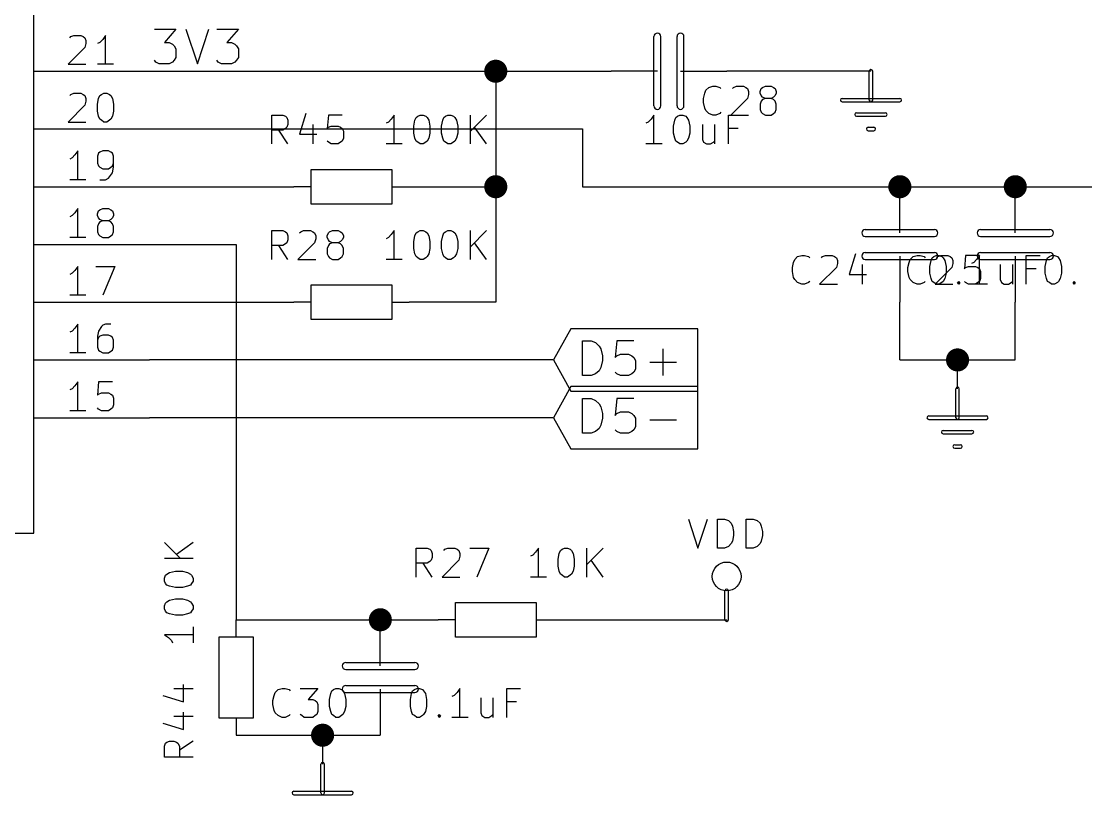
# Model space of a CAD drawing. Extents: x 10 to 287, y -200 to -10.
# Drawn here: x 193.75 to 240.59, y -127.08 to -93.05 of the extents above; entities that cross this region are included whole.
import ezdxf

# ---------------------------------------------------------------- set-up
doc = ezdxf.new("R2010")
doc.units = 0
doc.header["$MEASUREMENT"] = 0
doc.layers.add('BLACK', color=7, linetype='CONTINUOUS')

msp = doc.modelspace()

# ---------------------------------------------------------------- linework, layer by layer
at = {"layer": 'Black'}
for p, q in [((199.619, -93.3958), (200.558, -93.3958)), ((200.558, -93.3958), (200.05, -93.98)), ((200.99, -93.3958), (201.498, -94.9198)), ((201.498, -94.9198), (202.006, -93.3958)), ((202.362, -93.3958), (203.302, -93.3958)), ((203.302, -93.3958), (202.794, -93.98)), ((200.05, -93.98), (200.254, -93.98)), ((200.254, -93.98), (200.406, -94.0562)), ((200.406, -94.0562), (200.482, -94.1324)), ((200.482, -94.1324), (200.558, -94.2594)), ((202.794, -93.98), (202.997, -93.98)), ((202.997, -93.98), (203.149, -94.0562)), ((203.149, -94.0562), (203.225, -94.1324)), ((203.225, -94.1324), (203.302, -94.2594)), ((200.558, -94.2594), (200.558, -94.6404)), ((203.302, -94.2594), (203.302, -94.6404)), ((199.669, -94.8436), (199.619, -94.7674)), ((199.822, -94.9198), (199.669, -94.8436)), ((200.254, -94.9198), (199.822, -94.9198)), ((200.406, -94.8436), (200.254, -94.9198)), ((200.482, -94.7674), (200.406, -94.8436)), ((200.558, -94.6404), (200.482, -94.7674)), ((202.413, -94.8436), (202.362, -94.7674)), ((202.565, -94.9198), (202.413, -94.8436)), ((202.997, -94.9198), (202.565, -94.9198)), ((203.149, -94.8436), (202.997, -94.9198)), ((203.225, -94.7674), (203.149, -94.8436)), ((203.302, -94.6404), (203.225, -94.7674))]:
    msp.add_line(p, q, dxfattribs=at)
at = {"layer": 'Cyan 2'}
for p, q in [((223.876, -96.0882), (224.003, -95.9612)), ((224.003, -95.9612), (224.18, -95.9104)), ((224.18, -95.9104), (224.307, -95.9104)), ((224.307, -95.9104), (224.485, -95.9612)), ((224.485, -95.9612), (224.536, -96.012)), ((225.044, -96.012), (225.095, -95.9612)), ((225.095, -95.9612), (225.222, -95.9104)), ((225.222, -95.9104), (225.527, -95.9104)), ((225.527, -95.9104), (225.628, -95.9612)), ((225.628, -95.9612), (225.704, -96.012)), ((225.704, -96.012), (225.755, -96.139)), ((226.263, -96.139), (226.314, -96.012)), ((226.314, -96.012), (226.365, -95.9612)), ((226.365, -95.9612), (226.492, -95.9104)), ((226.492, -95.9104), (226.746, -95.9104)), ((226.746, -95.9104), (226.847, -95.9612)), ((226.847, -95.9612), (226.924, -96.012)), ((226.924, -96.012), (226.974, -96.139)), ((223.774, -96.4438), (223.825, -96.2152)), ((223.774, -96.6216), (223.774, -96.4438)), ((223.825, -96.2152), (223.876, -96.0882)), ((225.704, -96.4438), (224.968, -97.1804)), ((225.755, -96.266), (225.704, -96.4438)), ((225.755, -96.139), (225.755, -96.266)), ((226.263, -96.2152), (226.263, -96.139)), ((226.314, -96.3168), (226.263, -96.2152)), ((226.365, -96.393), (226.314, -96.3168)), ((226.492, -96.4438), (226.365, -96.393)), ((226.492, -96.4438), (226.365, -96.4946)), ((226.746, -96.4438), (226.492, -96.4438)), ((226.847, -96.393), (226.746, -96.4438)), ((226.847, -96.4946), (226.746, -96.4438)), ((226.924, -96.3168), (226.847, -96.393)), ((226.974, -96.2152), (226.924, -96.3168)), ((226.974, -96.139), (226.974, -96.2152)), ((223.825, -96.8756), (223.774, -96.6216)), ((223.876, -96.9772), (223.825, -96.8756)), ((226.314, -96.5708), (226.263, -96.6978)), ((226.263, -96.6978), (226.263, -96.9264)), ((226.263, -96.9264), (226.314, -97.0534)), ((226.365, -96.4946), (226.314, -96.5708)), ((226.924, -96.5708), (226.847, -96.4946)), ((226.974, -96.6978), (226.924, -96.5708)), ((226.924, -97.0534), (226.974, -96.9264)), ((226.974, -96.9264), (226.974, -96.6978)), ((204.775, -98.4504), (204.775, -97.1804)), ((204.775, -97.1804), (205.257, -97.1804)), ((205.257, -97.1804), (205.384, -97.2312)), ((205.384, -97.2312), (205.435, -97.282)), ((205.435, -97.282), (205.486, -97.409)), ((205.486, -97.409), (205.486, -97.5868)), ((206.273, -97.1042), (205.994, -98.0186)), ((207.264, -97.1804), (207.213, -97.7646)), ((207.874, -97.1804), (207.264, -97.1804)), ((210.033, -97.3582), (209.906, -97.4852)), ((210.16, -97.1804), (210.033, -97.3582)), ((210.16, -98.4504), (210.16, -97.1804)), ((211.023, -97.663), (211.074, -97.409)), ((211.074, -97.409), (211.125, -97.282)), ((211.125, -97.282), (211.201, -97.2312)), ((211.201, -97.2312), (211.303, -97.1804)), ((211.303, -97.1804), (211.43, -97.1804)), ((211.43, -97.1804), (211.557, -97.2312)), ((211.557, -97.2312), (211.607, -97.282)), ((211.607, -97.282), (211.684, -97.409)), ((211.684, -97.409), (211.734, -97.663)), ((212.242, -97.663), (212.293, -97.409)), ((212.293, -97.409), (212.344, -97.282)), ((212.344, -97.282), (212.42, -97.2312)), ((212.42, -97.2312), (212.522, -97.1804)), ((212.522, -97.1804), (212.649, -97.1804)), ((212.649, -97.1804), (212.776, -97.2312)), ((212.776, -97.2312), (212.827, -97.282)), ((212.827, -97.282), (212.903, -97.409)), ((212.903, -97.409), (212.954, -97.663)), ((213.512, -98.4504), (213.512, -97.1804)), ((214.224, -97.1804), (213.512, -97.8916)), ((221.463, -97.3582), (221.336, -97.4852)), ((221.59, -97.1804), (221.463, -97.3582)), ((221.59, -98.4504), (221.59, -97.1804)), ((222.453, -97.663), (222.504, -97.409)), ((222.504, -97.409), (222.555, -97.282)), ((222.555, -97.282), (222.631, -97.2312)), ((222.631, -97.2312), (222.733, -97.1804)), ((222.733, -97.1804), (222.86, -97.1804)), ((222.86, -97.1804), (222.987, -97.2312)), ((222.987, -97.2312), (223.037, -97.282)), ((223.037, -97.282), (223.114, -97.409)), ((223.114, -97.409), (223.164, -97.663)), ((224.003, -97.1042), (223.876, -96.9772)), ((224.18, -97.1804), (224.003, -97.1042)), ((224.307, -97.1804), (224.18, -97.1804)), ((224.485, -97.1042), (224.307, -97.1804)), ((224.536, -97.0534), (224.485, -97.1042)), ((224.866, -98.4504), (224.866, -97.1804)), ((224.866, -97.1804), (225.476, -97.1804)), ((224.968, -97.1804), (225.755, -97.1804)), ((226.314, -97.0534), (226.365, -97.1042)), ((226.365, -97.1042), (226.492, -97.1804)), ((226.492, -97.1804), (226.746, -97.1804)), ((226.746, -97.1804), (226.847, -97.1042)), ((226.847, -97.1042), (226.924, -97.0534)), ((205.257, -97.8408), (204.775, -97.8408)), ((205.486, -98.4504), (205.08, -97.8408)), ((205.384, -97.7646), (205.257, -97.8408)), ((205.435, -97.7138), (205.384, -97.7646)), ((205.486, -97.5868), (205.435, -97.7138)), ((206.578, -97.5868), (206.578, -98.4504)), ((207.213, -97.7646), (207.264, -97.7138)), ((207.264, -97.7138), (207.391, -97.663)), ((207.391, -97.663), (207.696, -97.663)), ((207.696, -97.663), (207.797, -97.7138)), ((207.797, -97.7138), (207.874, -97.7646)), ((207.874, -97.7646), (207.924, -97.8916)), ((209.906, -97.4852), (209.804, -97.536)), ((211.023, -97.9678), (211.023, -97.663)), ((211.734, -97.663), (211.734, -97.9678)), ((212.242, -97.9678), (212.242, -97.663)), ((212.954, -97.663), (212.954, -97.9678)), ((214.224, -98.4504), (213.69, -97.7138)), ((221.336, -97.4852), (221.234, -97.536)), ((222.453, -97.9678), (222.453, -97.663)), ((223.164, -97.663), (223.164, -97.9678)), ((223.723, -97.5868), (223.723, -98.2472)), ((224.257, -97.5868), (224.257, -98.4504)), ((225.298, -97.7646), (224.866, -97.7646)), ((205.994, -98.0186), (206.756, -98.0186)), ((207.264, -98.3742), (207.213, -98.3234)), ((207.874, -98.3234), (207.797, -98.3742)), ((207.924, -98.1964), (207.874, -98.3234)), ((207.924, -97.8916), (207.924, -98.1964)), ((211.074, -98.1964), (211.023, -97.9678)), ((211.125, -98.3234), (211.074, -98.1964)), ((211.201, -98.3742), (211.125, -98.3234)), ((211.607, -98.3234), (211.557, -98.3742)), ((211.684, -98.1964), (211.607, -98.3234)), ((211.734, -97.9678), (211.684, -98.1964)), ((212.293, -98.1964), (212.242, -97.9678)), ((212.344, -98.3234), (212.293, -98.1964)), ((212.42, -98.3742), (212.344, -98.3234)), ((212.827, -98.3234), (212.776, -98.3742)), ((212.903, -98.1964), (212.827, -98.3234)), ((212.954, -97.9678), (212.903, -98.1964)), ((222.504, -98.1964), (222.453, -97.9678)), ((222.555, -98.3234), (222.504, -98.1964)), ((222.631, -98.3742), (222.555, -98.3234)), ((223.037, -98.3234), (222.987, -98.3742)), ((223.114, -98.1964), (223.037, -98.3234)), ((223.164, -97.9678), (223.114, -98.1964)), ((223.723, -98.2472), (223.774, -98.3742)), ((224.206, -98.3742), (224.257, -98.3234)), ((207.391, -98.4504), (207.264, -98.3742)), ((207.696, -98.4504), (207.391, -98.4504)), ((207.797, -98.3742), (207.696, -98.4504)), ((210.515, -98.4504), (209.804, -98.4504)), ((211.303, -98.4504), (211.201, -98.3742)), ((211.43, -98.4504), (211.303, -98.4504)), ((211.557, -98.3742), (211.43, -98.4504)), ((212.522, -98.4504), (212.42, -98.3742)), ((212.649, -98.4504), (212.522, -98.4504)), ((212.776, -98.3742), (212.649, -98.4504)), ((221.945, -98.4504), (221.234, -98.4504)), ((222.733, -98.4504), (222.631, -98.3742)), ((222.86, -98.4504), (222.733, -98.4504)), ((222.987, -98.3742), (222.86, -98.4504)), ((223.774, -98.3742), (223.901, -98.4504)), ((223.901, -98.4504), (224.079, -98.4504)), ((224.079, -98.4504), (224.206, -98.3742)), ((204.775, -103.53), (204.775, -102.26)), ((204.775, -102.26), (205.257, -102.26)), ((205.257, -102.26), (205.384, -102.311)), ((205.384, -102.311), (205.435, -102.362)), ((205.435, -102.362), (205.486, -102.489)), ((205.486, -102.489), (205.486, -102.667)), ((205.994, -102.362), (206.045, -102.311)), ((206.045, -102.311), (206.172, -102.26)), ((206.172, -102.26), (206.477, -102.26)), ((206.477, -102.26), (206.578, -102.311)), ((206.578, -102.311), (206.654, -102.362)), ((206.654, -102.362), (206.705, -102.489)), ((206.705, -102.489), (206.705, -102.616)), ((207.213, -102.489), (207.264, -102.362)), ((207.213, -102.565), (207.213, -102.489)), ((207.264, -102.667), (207.213, -102.565)), ((207.264, -102.362), (207.315, -102.311)), ((207.315, -102.311), (207.442, -102.26)), ((207.442, -102.26), (207.696, -102.26)), ((207.696, -102.26), (207.797, -102.311)), ((207.797, -102.311), (207.874, -102.362)), ((207.874, -102.362), (207.924, -102.489)), ((207.924, -102.565), (207.874, -102.667)), ((207.924, -102.489), (207.924, -102.565)), ((209.906, -102.565), (209.804, -102.616)), ((210.033, -102.438), (209.906, -102.565)), ((210.16, -102.26), (210.033, -102.438)), ((210.16, -103.53), (210.16, -102.26)), ((211.023, -102.743), (211.074, -102.489)), ((211.074, -102.489), (211.125, -102.362)), ((211.125, -102.362), (211.201, -102.311)), ((211.201, -102.311), (211.303, -102.26)), ((211.303, -102.26), (211.43, -102.26)), ((211.43, -102.26), (211.557, -102.311)), ((211.557, -102.311), (211.607, -102.362)), ((211.607, -102.362), (211.684, -102.489)), ((211.684, -102.489), (211.734, -102.743)), ((212.242, -102.743), (212.293, -102.489)), ((212.293, -102.489), (212.344, -102.362)), ((212.344, -102.362), (212.42, -102.311)), ((212.42, -102.311), (212.522, -102.26)), ((212.522, -102.26), (212.649, -102.26)), ((212.649, -102.26), (212.776, -102.311)), ((212.776, -102.311), (212.827, -102.362)), ((212.827, -102.362), (212.903, -102.489)), ((212.903, -102.489), (212.954, -102.743)), ((213.512, -103.53), (213.512, -102.26)), ((214.224, -102.26), (213.512, -102.972)), ((205.257, -102.921), (204.775, -102.921)), ((205.486, -103.53), (205.08, -102.921)), ((205.384, -102.845), (205.257, -102.921)), ((205.435, -102.794), (205.384, -102.845)), ((205.486, -102.667), (205.435, -102.794)), ((206.654, -102.794), (205.918, -103.53)), ((206.705, -102.616), (206.654, -102.794)), ((207.264, -102.921), (207.213, -103.048)), ((207.315, -102.743), (207.264, -102.667)), ((207.315, -102.845), (207.264, -102.921)), ((207.442, -102.794), (207.315, -102.743)), ((207.442, -102.794), (207.315, -102.845)), ((207.696, -102.794), (207.442, -102.794)), ((207.797, -102.743), (207.696, -102.794)), ((207.797, -102.845), (207.696, -102.794)), ((207.874, -102.667), (207.797, -102.743)), ((207.874, -102.921), (207.797, -102.845)), ((207.924, -103.048), (207.874, -102.921)), ((211.023, -103.048), (211.023, -102.743)), ((211.734, -102.743), (211.734, -103.048)), ((212.242, -103.048), (212.242, -102.743)), ((212.954, -102.743), (212.954, -103.048)), ((214.224, -103.53), (213.69, -102.794)), ((207.213, -103.048), (207.213, -103.276)), ((207.213, -103.276), (207.264, -103.403)), ((207.264, -103.403), (207.315, -103.454)), ((207.315, -103.454), (207.442, -103.53)), ((207.696, -103.53), (207.797, -103.454)), ((207.797, -103.454), (207.874, -103.403)), ((207.874, -103.403), (207.924, -103.276)), ((207.924, -103.276), (207.924, -103.048)), ((211.074, -103.276), (211.023, -103.048)), ((211.125, -103.403), (211.074, -103.276)), ((211.201, -103.454), (211.125, -103.403)), ((211.303, -103.53), (211.201, -103.454)), ((211.557, -103.454), (211.43, -103.53)), ((211.607, -103.403), (211.557, -103.454)), ((211.684, -103.276), (211.607, -103.403)), ((211.734, -103.048), (211.684, -103.276)), ((212.293, -103.276), (212.242, -103.048)), ((212.344, -103.403), (212.293, -103.276)), ((212.42, -103.454), (212.344, -103.403)), ((212.522, -103.53), (212.42, -103.454)), ((212.776, -103.454), (212.649, -103.53)), ((212.827, -103.403), (212.776, -103.454)), ((212.903, -103.276), (212.827, -103.403)), ((212.954, -103.048), (212.903, -103.276)), ((227.787, -103.53), (227.914, -103.403)), ((227.914, -103.403), (228.092, -103.353)), ((228.092, -103.353), (228.219, -103.353)), ((228.219, -103.353), (228.397, -103.403)), ((228.397, -103.403), (228.448, -103.454)), ((228.956, -103.454), (229.006, -103.403)), ((229.006, -103.403), (229.133, -103.353)), ((229.133, -103.353), (229.438, -103.353)), ((229.438, -103.353), (229.54, -103.403)), ((229.54, -103.403), (229.616, -103.454)), ((229.616, -103.454), (229.667, -103.581)), ((230.454, -103.276), (230.175, -104.191)), ((232.867, -103.53), (232.994, -103.403)), ((232.994, -103.403), (233.172, -103.353)), ((233.172, -103.353), (233.299, -103.353)), ((233.299, -103.353), (233.477, -103.403)), ((233.477, -103.403), (233.528, -103.454)), ((233.782, -103.581), (233.832, -103.454)), ((233.832, -103.454), (233.909, -103.403)), ((233.909, -103.403), (234.01, -103.353)), ((234.01, -103.353), (234.137, -103.353)), ((234.036, -103.454), (234.086, -103.403)), ((234.086, -103.403), (234.213, -103.353)), ((234.137, -103.353), (234.264, -103.403)), ((234.213, -103.353), (234.518, -103.353)), ((234.264, -103.403), (234.315, -103.454)), ((234.315, -103.454), (234.391, -103.581)), ((234.518, -103.353), (234.62, -103.403)), ((234.62, -103.403), (234.696, -103.454)), ((234.696, -103.454), (234.747, -103.581)), ((235.306, -103.353), (235.255, -103.937)), ((235.915, -103.353), (235.306, -103.353)), ((235.915, -103.353), (235.788, -103.53)), ((235.915, -104.623), (235.915, -103.353)), ((237.973, -104.623), (237.973, -103.353)), ((237.973, -103.353), (238.582, -103.353)), ((238.862, -103.581), (238.912, -103.454)), ((238.912, -103.454), (238.989, -103.403)), ((238.989, -103.403), (239.09, -103.353)), ((239.09, -103.353), (239.217, -103.353)), ((239.217, -103.353), (239.344, -103.403)), ((239.344, -103.403), (239.395, -103.454)), ((239.395, -103.454), (239.471, -103.581)), ((205.918, -103.53), (206.705, -103.53)), ((207.442, -103.53), (207.696, -103.53)), ((210.515, -103.53), (209.804, -103.53)), ((211.43, -103.53), (211.303, -103.53)), ((212.649, -103.53), (212.522, -103.53)), ((227.686, -103.886), (227.736, -103.657)), ((227.686, -104.064), (227.686, -103.886)), ((227.736, -103.657), (227.787, -103.53)), ((229.616, -103.886), (228.879, -104.623)), ((229.667, -103.708), (229.616, -103.886)), ((229.667, -103.581), (229.667, -103.708)), ((230.759, -103.759), (230.759, -104.623)), ((232.766, -103.886), (232.816, -103.657)), ((232.766, -104.064), (232.766, -103.886)), ((232.816, -103.657), (232.867, -103.53)), ((233.731, -103.835), (233.782, -103.581)), ((233.731, -104.14), (233.731, -103.835)), ((234.696, -103.886), (233.959, -104.623)), ((234.391, -103.581), (234.442, -103.835)), ((234.442, -103.835), (234.442, -104.14)), ((234.747, -103.708), (234.696, -103.886)), ((234.747, -103.581), (234.747, -103.708)), ((235.255, -103.937), (235.306, -103.886)), ((235.306, -103.886), (235.433, -103.835)), ((235.433, -103.835), (235.737, -103.835)), ((235.661, -103.657), (235.56, -103.708)), ((235.788, -103.53), (235.661, -103.657)), ((235.737, -103.835), (235.839, -103.886)), ((235.839, -103.886), (235.915, -103.937)), ((235.915, -103.937), (235.966, -104.064)), ((236.83, -103.759), (236.83, -104.419)), ((237.363, -103.759), (237.363, -104.623)), ((238.404, -103.937), (237.973, -103.937)), ((238.811, -103.835), (238.862, -103.581)), ((238.811, -104.14), (238.811, -103.835)), ((239.471, -103.581), (239.522, -103.835)), ((239.522, -103.835), (239.522, -104.14)), ((227.736, -104.318), (227.686, -104.064)), ((227.787, -104.419), (227.736, -104.318)), ((227.914, -104.546), (227.787, -104.419)), ((230.175, -104.191), (230.937, -104.191)), ((232.816, -104.318), (232.766, -104.064)), ((232.867, -104.419), (232.816, -104.318)), ((232.994, -104.546), (232.867, -104.419)), ((233.782, -104.369), (233.731, -104.14)), ((233.832, -104.496), (233.782, -104.369)), ((234.391, -104.369), (234.315, -104.496)), ((234.442, -104.14), (234.391, -104.369)), ((235.966, -104.369), (235.915, -104.496)), ((235.966, -104.064), (235.966, -104.369)), ((236.83, -104.419), (236.88, -104.546)), ((238.862, -104.369), (238.811, -104.14)), ((238.912, -104.496), (238.862, -104.369)), ((239.471, -104.369), (239.395, -104.496)), ((239.522, -104.14), (239.471, -104.369)), ((228.092, -104.623), (227.914, -104.546)), ((228.219, -104.623), (228.092, -104.623)), ((228.397, -104.546), (228.219, -104.623)), ((228.448, -104.496), (228.397, -104.546)), ((228.879, -104.623), (229.667, -104.623)), ((233.172, -104.623), (232.994, -104.546)), ((233.299, -104.623), (233.172, -104.623)), ((233.477, -104.546), (233.299, -104.623)), ((233.528, -104.496), (233.477, -104.546)), ((233.909, -104.546), (233.832, -104.496)), ((234.01, -104.623), (233.909, -104.546)), ((233.959, -104.623), (234.747, -104.623)), ((234.137, -104.623), (234.01, -104.623)), ((234.264, -104.546), (234.137, -104.623)), ((234.315, -104.496), (234.264, -104.546)), ((234.95, -104.546), (235.001, -104.496)), ((235.001, -104.623), (234.95, -104.546)), ((235.001, -104.496), (235.052, -104.546)), ((235.001, -104.496), (235.001, -104.623)), ((235.052, -104.546), (235.001, -104.623)), ((235.306, -104.546), (235.255, -104.496)), ((235.433, -104.623), (235.306, -104.546)), ((235.737, -104.623), (235.433, -104.623)), ((236.271, -104.623), (235.56, -104.623)), ((235.839, -104.546), (235.737, -104.623)), ((235.915, -104.496), (235.839, -104.546)), ((236.88, -104.546), (237.007, -104.623)), ((237.007, -104.623), (237.185, -104.623)), ((237.185, -104.623), (237.312, -104.546)), ((237.312, -104.546), (237.363, -104.496)), ((238.989, -104.546), (238.912, -104.496)), ((239.09, -104.623), (238.989, -104.546)), ((239.217, -104.623), (239.09, -104.623)), ((239.344, -104.546), (239.217, -104.623)), ((239.395, -104.496), (239.344, -104.546)), ((240.03, -104.546), (240.081, -104.496)), ((240.081, -104.623), (240.03, -104.546)), ((240.081, -104.496), (240.132, -104.546)), ((240.081, -104.496), (240.081, -104.623)), ((240.132, -104.546), (240.081, -104.623)), ((223.114, -114.96), (223.52, -116.23)), ((223.52, -116.23), (223.952, -114.96)), ((224.384, -116.23), (224.384, -114.96)), ((224.384, -114.96), (224.688, -114.96)), ((224.688, -114.96), (224.866, -115.011)), ((224.866, -115.011), (224.993, -115.138)), ((224.993, -115.138), (225.044, -115.265)), ((225.654, -116.23), (225.654, -114.96)), ((225.654, -114.96), (225.958, -114.96)), ((225.958, -114.96), (226.136, -115.011)), ((226.136, -115.011), (226.263, -115.138)), ((226.263, -115.138), (226.314, -115.265)), ((225.044, -115.265), (225.095, -115.494)), ((225.095, -115.672), (225.044, -115.926)), ((225.095, -115.494), (225.095, -115.672)), ((226.314, -115.265), (226.365, -115.494)), ((226.365, -115.672), (226.314, -115.926)), ((226.365, -115.494), (226.365, -115.672)), ((200.05, -115.976), (200.762, -116.688)), ((201.32, -115.976), (200.584, -116.51)), ((224.866, -116.154), (224.688, -116.23)), ((224.993, -116.027), (224.866, -116.154)), ((225.044, -115.926), (224.993, -116.027)), ((226.136, -116.154), (225.958, -116.23)), ((226.263, -116.027), (226.136, -116.154)), ((226.314, -115.926), (226.263, -116.027)), ((211.125, -117.5), (211.125, -116.23)), ((211.125, -116.23), (211.607, -116.23)), ((211.607, -116.23), (211.734, -116.281)), ((211.734, -116.281), (211.785, -116.332)), ((211.785, -116.332), (211.836, -116.459)), ((211.836, -116.459), (211.836, -116.637)), ((212.344, -116.332), (212.395, -116.281)), ((212.395, -116.281), (212.522, -116.23)), ((212.522, -116.23), (212.827, -116.23)), ((212.827, -116.23), (212.928, -116.281)), ((212.928, -116.281), (213.004, -116.332)), ((213.004, -116.332), (213.055, -116.459)), ((213.055, -116.586), (213.004, -116.764)), ((213.055, -116.459), (213.055, -116.586)), ((213.487, -116.23), (214.325, -116.23)), ((214.325, -116.23), (213.792, -117.5)), ((216.256, -116.535), (216.154, -116.586)), ((216.383, -116.408), (216.256, -116.535)), ((216.51, -116.23), (216.383, -116.408)), ((216.51, -117.5), (216.51, -116.23)), ((217.373, -116.713), (217.424, -116.459)), ((217.424, -116.459), (217.475, -116.332)), ((217.475, -116.332), (217.551, -116.281)), ((217.551, -116.281), (217.653, -116.23)), ((217.653, -116.23), (217.78, -116.23)), ((217.78, -116.23), (217.907, -116.281)), ((217.907, -116.281), (217.957, -116.332)), ((217.957, -116.332), (218.034, -116.459)), ((218.034, -116.459), (218.084, -116.713)), ((218.643, -117.5), (218.643, -116.23)), ((219.354, -116.23), (218.643, -116.942)), ((224.688, -116.23), (224.384, -116.23)), ((225.958, -116.23), (225.654, -116.23)), ((201.32, -116.688), (200.05, -116.688)), ((211.607, -116.891), (211.125, -116.891)), ((211.836, -117.5), (211.43, -116.891)), ((211.734, -116.815), (211.607, -116.891)), ((211.785, -116.764), (211.734, -116.815)), ((211.836, -116.637), (211.785, -116.764)), ((213.004, -116.764), (212.268, -117.5)), ((217.373, -117.018), (217.373, -116.713)), ((217.424, -117.246), (217.373, -117.018)), ((218.084, -117.018), (218.034, -117.246)), ((218.084, -116.713), (218.084, -117.018)), ((219.354, -117.5), (218.821, -116.764)), ((200.05, -117.551), (200.101, -117.424)), ((200.05, -117.678), (200.05, -117.551)), ((200.101, -117.424), (200.152, -117.373)), ((200.152, -117.373), (200.279, -117.297)), ((200.279, -117.297), (200.533, -117.246)), ((200.533, -117.246), (200.838, -117.246)), ((200.838, -117.246), (201.066, -117.297)), ((201.066, -117.297), (201.193, -117.373)), ((201.193, -117.373), (201.244, -117.424)), ((201.244, -117.424), (201.32, -117.551)), ((201.32, -117.551), (201.32, -117.678)), ((212.268, -117.5), (213.055, -117.5)), ((216.865, -117.5), (216.154, -117.5)), ((217.475, -117.373), (217.424, -117.246)), ((217.551, -117.424), (217.475, -117.373)), ((217.653, -117.5), (217.551, -117.424)), ((217.78, -117.5), (217.653, -117.5)), ((217.907, -117.424), (217.78, -117.5)), ((217.957, -117.373), (217.907, -117.424)), ((218.034, -117.246), (217.957, -117.373)), ((200.101, -117.78), (200.05, -117.678)), ((200.152, -117.856), (200.101, -117.78)), ((200.279, -117.907), (200.152, -117.856)), ((200.533, -117.958), (200.279, -117.907)), ((200.838, -117.958), (200.533, -117.958)), ((201.066, -117.907), (200.838, -117.958)), ((201.193, -117.856), (201.066, -117.907)), ((201.244, -117.78), (201.193, -117.856)), ((201.32, -117.678), (201.244, -117.78)), ((200.279, -118.516), (200.533, -118.466)), ((200.533, -118.466), (200.838, -118.466)), ((200.838, -118.466), (201.066, -118.516)), ((200.05, -118.77), (200.101, -118.643)), ((200.05, -118.897), (200.05, -118.77)), ((200.101, -118.999), (200.05, -118.897)), ((200.101, -118.643), (200.152, -118.593)), ((200.152, -118.593), (200.279, -118.516)), ((201.066, -118.516), (201.193, -118.593)), ((201.193, -118.593), (201.244, -118.643)), ((201.244, -118.643), (201.32, -118.77)), ((201.32, -118.897), (201.244, -118.999)), ((201.32, -118.77), (201.32, -118.897)), ((200.152, -119.075), (200.101, -118.999)), ((200.279, -119.126), (200.152, -119.075)), ((200.533, -119.177), (200.279, -119.126)), ((200.838, -119.177), (200.533, -119.177)), ((201.066, -119.126), (200.838, -119.177)), ((201.193, -119.075), (201.066, -119.126)), ((201.244, -118.999), (201.193, -119.075)), ((201.32, -119.685), (201.32, -120.396)), ((201.32, -120.04), (200.05, -120.04)), ((200.05, -120.04), (200.228, -120.167)), ((200.228, -120.167), (200.355, -120.294)), ((200.355, -120.294), (200.406, -120.396)), ((200.889, -122.987), (200.889, -122.225)), ((199.974, -122.707), (200.889, -122.987)), ((200.457, -122.403), (201.32, -122.403)), ((204.826, -122.936), (204.876, -122.707)), ((204.876, -122.707), (204.927, -122.58)), ((204.927, -122.58), (205.054, -122.453)), ((205.054, -122.453), (205.232, -122.403)), ((205.232, -122.403), (205.359, -122.403)), ((205.359, -122.403), (205.537, -122.453)), ((205.537, -122.453), (205.588, -122.504)), ((206.019, -122.403), (206.807, -122.403)), ((206.807, -122.403), (206.375, -122.885)), ((207.315, -122.885), (207.366, -122.631)), ((207.366, -122.631), (207.416, -122.504)), ((207.416, -122.504), (207.493, -122.453)), ((207.493, -122.453), (207.594, -122.403)), ((207.594, -122.403), (207.721, -122.403)), ((207.721, -122.403), (207.848, -122.453)), ((207.848, -122.453), (207.899, -122.504)), ((207.899, -122.504), (207.975, -122.631)), ((207.975, -122.631), (208.026, -122.885)), ((210.871, -122.885), (210.922, -122.631)), ((210.922, -122.631), (210.972, -122.504)), ((210.972, -122.504), (211.049, -122.453)), ((211.049, -122.453), (211.15, -122.403)), ((211.15, -122.403), (211.277, -122.403)), ((211.277, -122.403), (211.404, -122.453)), ((211.404, -122.453), (211.455, -122.504)), ((211.455, -122.504), (211.531, -122.631)), ((211.531, -122.631), (211.582, -122.885)), ((212.801, -122.707), (212.7, -122.758)), ((212.928, -122.58), (212.801, -122.707)), ((213.055, -122.403), (212.928, -122.58)), ((213.055, -123.673), (213.055, -122.403)), ((215.113, -123.673), (215.113, -122.403)), ((215.113, -122.403), (215.722, -122.403)), ((204.826, -123.114), (204.826, -122.936)), ((204.876, -123.368), (204.826, -123.114)), ((206.375, -122.885), (206.578, -122.885)), ((206.578, -122.885), (206.68, -122.936)), ((206.68, -122.936), (206.756, -122.987)), ((206.756, -122.987), (206.807, -123.114)), ((206.807, -123.114), (206.807, -123.419)), ((207.315, -123.19), (207.315, -122.885)), ((208.026, -122.885), (208.026, -123.19)), ((210.871, -123.19), (210.871, -122.885)), ((211.582, -122.885), (211.582, -123.19)), ((213.97, -122.809), (213.97, -123.469)), ((214.503, -122.809), (214.503, -123.673)), ((215.544, -122.987), (215.113, -122.987)), ((200.457, -123.622), (201.32, -123.622)), ((200.889, -124.206), (200.889, -123.444)), ((204.927, -123.469), (204.876, -123.368)), ((205.054, -123.596), (204.927, -123.469)), ((205.232, -123.673), (205.054, -123.596)), ((205.537, -123.596), (205.359, -123.673)), ((205.588, -123.546), (205.537, -123.596)), ((206.096, -123.596), (206.019, -123.546)), ((206.197, -123.673), (206.096, -123.596)), ((206.68, -123.596), (206.578, -123.673)), ((206.756, -123.546), (206.68, -123.596)), ((206.807, -123.419), (206.756, -123.546)), ((207.366, -123.419), (207.315, -123.19)), ((207.416, -123.546), (207.366, -123.419)), ((207.493, -123.596), (207.416, -123.546)), ((207.594, -123.673), (207.493, -123.596)), ((207.848, -123.596), (207.721, -123.673)), ((207.899, -123.546), (207.848, -123.596)), ((207.975, -123.419), (207.899, -123.546)), ((208.026, -123.19), (207.975, -123.419)), ((210.922, -123.419), (210.871, -123.19)), ((210.972, -123.546), (210.922, -123.419)), ((211.049, -123.596), (210.972, -123.546)), ((211.15, -123.673), (211.049, -123.596)), ((211.404, -123.596), (211.277, -123.673)), ((211.455, -123.546), (211.404, -123.596)), ((211.531, -123.419), (211.455, -123.546)), ((211.582, -123.19), (211.531, -123.419)), ((212.09, -123.596), (212.141, -123.546)), ((212.141, -123.673), (212.09, -123.596)), ((212.141, -123.546), (212.192, -123.596)), ((212.141, -123.546), (212.141, -123.673)), ((212.192, -123.596), (212.141, -123.673)), ((213.97, -123.469), (214.02, -123.596)), ((214.02, -123.596), (214.147, -123.673)), ((214.325, -123.673), (214.452, -123.596)), ((214.452, -123.596), (214.503, -123.546)), ((199.974, -123.927), (200.889, -124.206)), ((205.359, -123.673), (205.232, -123.673)), ((206.578, -123.673), (206.197, -123.673)), ((207.721, -123.673), (207.594, -123.673)), ((211.277, -123.673), (211.15, -123.673)), ((213.411, -123.673), (212.7, -123.673)), ((214.147, -123.673), (214.325, -123.673)), ((200.05, -124.943), (200.101, -124.816)), ((200.05, -125.425), (200.05, -124.943)), ((200.101, -124.816), (200.152, -124.765)), ((200.152, -124.765), (200.279, -124.714)), ((200.279, -124.714), (200.457, -124.714)), ((200.457, -124.714), (200.584, -124.765)), ((200.584, -124.765), (200.635, -124.816)), ((200.635, -124.816), (200.711, -124.943)), ((201.32, -124.714), (200.711, -125.12)), ((200.711, -124.943), (200.711, -125.425)), ((201.32, -125.425), (200.05, -125.425))]:
    msp.add_line(p, q, dxfattribs=at)
at = {"layer": 'Green 2'}
for p, q in [((199.39, -95.25), (219.71, -95.25)), ((214.63, -95.25), (214.63, -105.41)), ((231.14, -95.25), (224.79, -95.25)), ((199.39, -97.79), (218.44, -97.79)), ((218.44, -97.79), (218.44, -100.33)), ((199.39, -100.33), (205.74, -100.33)), ((210.82, -100.33), (214.63, -100.33)), ((218.44, -100.33), (243.84, -100.33)), ((199.39, -102.87), (203.2, -102.87)), ((203.2, -102.87), (203.2, -119.38)), ((199.39, -105.41), (205.74, -105.41)), ((214.63, -105.41), (210.82, -105.41)), ((232.41, -107.95), (232.41, -105.41)), ((237.49, -107.95), (237.49, -105.41)), ((217.17, -107.95), (199.39, -107.95)), ((232.41, -107.95), (237.49, -107.95)), ((234.95, -109.22), (234.95, -107.95)), ((217.17, -110.49), (199.39, -110.49)), ((203.2, -119.38), (212.09, -119.38)), ((217.17, -119.38), (224.79, -119.38)), ((203.2, -124.46), (209.55, -124.46)), ((207.01, -124.46), (207.01, -125.73))]:
    msp.add_line(p, q, dxfattribs=at)
at = {"layer": 'Green 2', "const_width": 0.508}
for points in [[(214.376, -95.25, 1), (214.884, -95.25, 1)], [(214.376, -100.33, 1), (214.884, -100.33, 1)], [(232.156, -100.33, 1), (232.664, -100.33, 1)], [(237.236, -100.33, 1), (237.744, -100.33, 1)], [(234.696, -107.95, 1), (235.204, -107.95, 1)], [(209.296, -119.38, 1), (209.804, -119.38, 1)], [(206.756, -124.46, 1), (207.264, -124.46, 1)]]:
    msp.add_lwpolyline(points, format="xyb", close=True, dxfattribs=at)
at = {"layer": 'Red 2'}
for p, q in [((194.31, -115.57), (194.31, -72.39)), ((195.936, -93.726), (196.063, -93.6752)), ((196.063, -93.6752), (196.367, -93.6752)), ((196.367, -93.6752), (196.469, -93.726)), ((197.46, -93.6752), (197.333, -93.853)), ((197.46, -94.9452), (197.46, -93.6752)), ((195.885, -93.7768), (195.936, -93.726)), ((196.469, -93.726), (196.545, -93.7768)), ((196.545, -93.7768), (196.596, -93.9038)), ((196.596, -94.0308), (196.545, -94.2086)), ((196.596, -93.9038), (196.596, -94.0308)), ((197.206, -93.98), (197.104, -94.0308)), ((197.333, -93.853), (197.206, -93.98)), ((221.59, -96.774), (221.59, -93.726)), ((221.894, -96.774), (221.894, -93.726)), ((222.606, -96.774), (222.606, -93.726)), ((222.91, -96.774), (222.91, -93.726)), ((196.545, -94.2086), (195.809, -94.9452)), ((195.809, -94.9452), (196.596, -94.9452)), ((197.815, -94.9452), (197.104, -94.9452)), ((194.31, -95.25), (199.39, -95.25)), ((221.742, -95.25), (219.71, -95.25)), ((222.758, -95.25), (224.79, -95.25)), ((231.064, -96.52), (231.064, -95.25)), ((231.216, -96.52), (231.216, -95.25)), ((195.885, -96.3168), (195.936, -96.266)), ((195.936, -96.266), (196.063, -96.2152)), ((196.063, -96.2152), (196.367, -96.2152)), ((196.367, -96.2152), (196.469, -96.266)), ((196.469, -96.266), (196.545, -96.3168)), ((196.545, -96.3168), (196.596, -96.4438)), ((196.596, -96.4438), (196.596, -96.5708)), ((197.104, -96.6978), (197.155, -96.4438)), ((197.155, -96.4438), (197.206, -96.3168)), ((197.206, -96.3168), (197.282, -96.266)), ((197.282, -96.266), (197.383, -96.2152)), ((197.383, -96.2152), (197.51, -96.2152)), ((197.51, -96.2152), (197.637, -96.266)), ((197.637, -96.266), (197.688, -96.3168)), ((197.688, -96.3168), (197.764, -96.4438)), ((197.764, -96.4438), (197.815, -96.6978)), ((229.87, -96.4438), (232.41, -96.4438)), ((196.545, -96.7486), (195.809, -97.4852)), ((196.596, -96.5708), (196.545, -96.7486)), ((197.104, -97.0026), (197.104, -96.6978)), ((197.815, -96.6978), (197.815, -97.0026)), ((229.87, -96.5962), (232.41, -96.5962)), ((197.155, -97.2312), (197.104, -97.0026)), ((197.206, -97.3582), (197.155, -97.2312)), ((197.282, -97.409), (197.206, -97.3582)), ((197.383, -97.4852), (197.282, -97.409)), ((197.637, -97.409), (197.51, -97.4852)), ((197.688, -97.3582), (197.637, -97.409)), ((197.764, -97.2312), (197.688, -97.3582)), ((197.815, -97.0026), (197.764, -97.2312)), ((230.505, -97.0788), (231.775, -97.0788)), ((230.505, -97.2312), (231.775, -97.2312)), ((194.31, -97.79), (199.39, -97.79)), ((195.809, -97.4852), (196.596, -97.4852)), ((197.51, -97.4852), (197.383, -97.4852)), ((231.013, -97.7138), (231.267, -97.7138)), ((231.013, -97.8662), (231.267, -97.8662)), ((196.24, -98.7552), (196.113, -98.933)), ((196.24, -100.025), (196.24, -98.7552)), ((197.206, -98.806), (197.155, -98.8568)), ((197.333, -98.7552), (197.206, -98.806)), ((197.587, -98.7552), (197.333, -98.7552)), ((197.688, -98.806), (197.587, -98.7552)), ((197.764, -98.8568), (197.688, -98.806)), ((195.986, -99.06), (195.885, -99.1108)), ((196.113, -98.933), (195.986, -99.06)), ((197.155, -98.8568), (197.104, -98.9838)), ((197.104, -98.9838), (197.104, -99.2886)), ((197.104, -99.2886), (197.155, -99.4156)), ((197.815, -98.9838), (197.764, -98.8568)), ((197.764, -99.4156), (197.815, -99.2886)), ((197.815, -99.4664), (197.815, -98.9838)), ((197.155, -99.4156), (197.206, -99.4664)), ((197.206, -99.4664), (197.333, -99.5426)), ((197.333, -99.5426), (197.587, -99.5426)), ((197.587, -99.5426), (197.688, -99.4664)), ((197.637, -99.8982), (197.764, -99.7204)), ((197.688, -99.4664), (197.764, -99.4156)), ((197.764, -99.7204), (197.815, -99.4664)), ((206.502, -101.092), (206.502, -99.568)), ((206.502, -99.568), (210.058, -99.568)), ((210.058, -99.568), (210.058, -101.092)), ((196.596, -100.025), (195.885, -100.025)), ((197.206, -100.025), (197.46, -100.025)), ((197.46, -100.025), (197.587, -99.949)), ((197.587, -99.949), (197.637, -99.8982)), ((194.31, -100.33), (199.39, -100.33)), ((206.502, -100.33), (205.74, -100.33)), ((210.058, -100.33), (210.82, -100.33)), ((232.41, -102.362), (232.41, -100.33)), ((237.49, -102.362), (237.49, -100.33)), ((210.058, -101.092), (206.502, -101.092)), ((195.986, -101.6), (195.885, -101.651)), ((196.113, -101.473), (195.986, -101.6)), ((196.24, -101.295), (196.113, -101.473)), ((196.24, -102.565), (196.24, -101.295)), ((197.104, -101.524), (197.155, -101.397)), ((197.104, -101.6), (197.104, -101.524)), ((197.155, -101.702), (197.104, -101.6)), ((197.155, -101.397), (197.206, -101.346)), ((197.206, -101.346), (197.333, -101.295)), ((197.333, -101.295), (197.587, -101.295)), ((197.587, -101.295), (197.688, -101.346)), ((197.688, -101.346), (197.764, -101.397)), ((197.764, -101.397), (197.815, -101.524)), ((197.815, -101.6), (197.764, -101.702)), ((197.815, -101.524), (197.815, -101.6)), ((197.155, -101.956), (197.104, -102.083)), ((197.104, -102.083), (197.104, -102.311)), ((197.206, -101.778), (197.155, -101.702)), ((197.206, -101.879), (197.155, -101.956)), ((197.333, -101.829), (197.206, -101.778)), ((197.333, -101.829), (197.206, -101.879)), ((197.587, -101.829), (197.333, -101.829)), ((197.688, -101.778), (197.587, -101.829)), ((197.688, -101.879), (197.587, -101.829)), ((197.764, -101.702), (197.688, -101.778)), ((197.764, -101.956), (197.688, -101.879)), ((197.815, -102.083), (197.764, -101.956)), ((197.815, -102.311), (197.815, -102.083)), ((196.596, -102.565), (195.885, -102.565)), ((197.104, -102.311), (197.155, -102.438)), ((197.155, -102.438), (197.206, -102.489)), ((197.206, -102.489), (197.333, -102.565)), ((197.333, -102.565), (197.587, -102.565)), ((197.587, -102.565), (197.688, -102.489)), ((197.688, -102.489), (197.764, -102.438)), ((197.764, -102.438), (197.815, -102.311)), ((230.886, -102.21), (233.934, -102.21)), ((230.886, -102.514), (233.934, -102.514)), ((235.966, -102.21), (239.014, -102.21)), ((235.966, -102.514), (239.014, -102.514)), ((194.31, -102.87), (199.39, -102.87)), ((230.886, -103.226), (233.934, -103.226)), ((232.41, -103.378), (232.41, -105.41)), ((235.966, -103.226), (239.014, -103.226)), ((237.49, -103.378), (237.49, -105.41)), ((196.24, -103.835), (196.113, -104.013)), ((196.24, -105.105), (196.24, -103.835)), ((197.028, -103.835), (197.866, -103.835)), ((197.866, -103.835), (197.333, -105.105)), ((230.886, -103.53), (233.934, -103.53)), ((235.966, -103.53), (239.014, -103.53)), ((195.986, -104.14), (195.885, -104.191)), ((196.113, -104.013), (195.986, -104.14)), ((206.502, -106.172), (206.502, -104.648)), ((206.502, -104.648), (210.058, -104.648)), ((210.058, -104.648), (210.058, -106.172)), ((196.596, -105.105), (195.885, -105.105)), ((194.31, -105.41), (199.39, -105.41)), ((206.502, -105.41), (205.74, -105.41)), ((210.058, -105.41), (210.82, -105.41)), ((210.058, -106.172), (206.502, -106.172)), ((195.986, -106.68), (195.885, -106.731)), ((196.113, -106.553), (195.986, -106.68)), ((196.24, -106.375), (196.113, -106.553)), ((196.24, -107.645), (196.24, -106.375)), ((197.155, -106.68), (197.104, -106.909)), ((197.282, -106.477), (197.155, -106.68)), ((197.333, -106.426), (197.282, -106.477)), ((197.46, -106.375), (197.333, -106.426)), ((197.688, -106.375), (197.46, -106.375)), ((217.932, -106.578), (217.17, -107.95)), ((223.52, -106.578), (217.932, -106.578)), ((223.52, -107.95), (223.52, -106.578)), ((197.104, -106.909), (197.104, -107.391)), ((197.155, -106.959), (197.104, -107.086)), ((197.206, -106.909), (197.155, -106.959)), ((197.333, -106.858), (197.206, -106.909)), ((197.587, -106.858), (197.333, -106.858)), ((197.688, -106.909), (197.587, -106.858)), ((197.764, -106.959), (197.688, -106.909)), ((197.815, -107.086), (197.764, -106.959)), ((197.815, -107.391), (197.815, -107.086)), ((218.44, -108.636), (218.44, -107.112)), ((218.44, -107.112), (218.821, -107.112)), ((218.821, -107.112), (219.024, -107.188)), ((219.024, -107.188), (219.177, -107.34)), ((219.964, -107.112), (219.888, -107.848)), ((220.701, -107.112), (219.964, -107.112)), ((196.596, -107.645), (195.885, -107.645)), ((197.104, -107.391), (197.155, -107.518)), ((197.155, -107.518), (197.206, -107.569)), ((197.206, -107.569), (197.333, -107.645)), ((197.333, -107.645), (197.587, -107.645)), ((197.587, -107.645), (197.688, -107.569)), ((197.688, -107.569), (197.764, -107.518)), ((197.764, -107.518), (197.815, -107.391)), ((219.177, -107.34), (219.253, -107.467)), ((219.253, -107.467), (219.329, -107.772)), ((219.964, -107.772), (220.116, -107.696)), ((220.116, -107.696), (220.472, -107.696)), ((220.472, -107.696), (220.624, -107.772)), ((221.996, -108.636), (221.996, -107.467)), ((194.31, -107.95), (199.39, -107.95)), ((217.17, -107.95), (217.932, -109.322)), ((219.329, -107.975), (219.253, -108.28)), ((219.329, -107.772), (219.329, -107.975)), ((219.888, -107.848), (219.964, -107.772)), ((220.624, -107.772), (220.701, -107.848)), ((220.701, -107.848), (220.777, -107.975)), ((220.777, -107.975), (220.777, -108.356)), ((221.412, -108.052), (222.58, -108.052)), ((223.52, -109.322), (223.52, -107.95)), ((218.821, -108.636), (218.44, -108.636)), ((219.024, -108.56), (218.821, -108.636)), ((219.177, -108.433), (219.024, -108.56)), ((219.253, -108.28), (219.177, -108.433)), ((219.964, -108.56), (219.888, -108.483)), ((220.116, -108.636), (219.964, -108.56)), ((220.472, -108.636), (220.116, -108.636)), ((220.624, -108.56), (220.472, -108.636)), ((220.701, -108.483), (220.624, -108.56)), ((220.777, -108.356), (220.701, -108.483)), ((196.113, -109.093), (195.986, -109.22)), ((196.24, -108.915), (196.113, -109.093)), ((196.24, -110.185), (196.24, -108.915)), ((197.155, -108.915), (197.104, -109.499)), ((197.764, -108.915), (197.155, -108.915)), ((217.932, -109.118), (217.17, -110.49)), ((223.52, -109.118), (217.932, -109.118)), ((223.52, -110.49), (223.52, -109.118)), ((195.986, -109.22), (195.885, -109.271)), ((197.104, -109.499), (197.155, -109.449)), ((197.155, -109.449), (197.282, -109.398)), ((197.282, -109.398), (197.587, -109.398)), ((197.587, -109.398), (197.688, -109.449)), ((197.688, -109.449), (197.764, -109.499)), ((197.764, -109.499), (197.815, -109.626)), ((217.932, -109.322), (223.52, -109.322)), ((234.874, -110.49), (234.874, -109.22)), ((235.026, -110.49), (235.026, -109.22)), ((197.155, -110.109), (197.104, -110.058)), ((197.764, -110.058), (197.688, -110.109)), ((197.815, -109.931), (197.764, -110.058)), ((197.815, -109.626), (197.815, -109.931)), ((218.44, -111.176), (218.44, -109.652)), ((218.44, -109.652), (218.821, -109.652)), ((218.821, -109.652), (219.024, -109.728)), ((219.024, -109.728), (219.177, -109.88)), ((219.177, -109.88), (219.253, -110.007)), ((219.253, -110.007), (219.329, -110.312)), ((219.964, -109.652), (219.888, -110.388)), ((220.701, -109.652), (219.964, -109.652)), ((194.31, -110.49), (199.39, -110.49)), ((196.596, -110.185), (195.885, -110.185)), ((197.282, -110.185), (197.155, -110.109)), ((197.587, -110.185), (197.282, -110.185)), ((197.688, -110.109), (197.587, -110.185)), ((217.17, -110.49), (217.932, -111.862)), ((219.329, -110.515), (219.253, -110.82)), ((219.329, -110.312), (219.329, -110.515)), ((219.888, -110.388), (219.964, -110.312)), ((219.964, -110.312), (220.116, -110.236)), ((220.116, -110.236), (220.472, -110.236)), ((220.472, -110.236), (220.624, -110.312)), ((220.624, -110.312), (220.701, -110.388)), ((220.701, -110.388), (220.777, -110.515)), ((220.777, -110.515), (220.777, -110.896)), ((223.52, -111.862), (223.52, -110.49)), ((233.68, -110.414), (236.22, -110.414)), ((219.177, -110.973), (219.024, -111.1)), ((219.253, -110.82), (219.177, -110.973)), ((220.777, -110.896), (220.701, -111.023)), ((221.412, -110.592), (222.58, -110.592)), ((233.68, -110.566), (236.22, -110.566)), ((218.821, -111.176), (218.44, -111.176)), ((219.024, -111.1), (218.821, -111.176)), ((219.964, -111.1), (219.888, -111.023)), ((220.116, -111.176), (219.964, -111.1)), ((220.472, -111.176), (220.116, -111.176)), ((220.624, -111.1), (220.472, -111.176)), ((220.701, -111.023), (220.624, -111.1)), ((234.315, -111.049), (235.585, -111.049)), ((234.315, -111.201), (235.585, -111.201)), ((217.932, -111.862), (223.52, -111.862)), ((234.823, -111.684), (235.077, -111.684)), ((234.823, -111.836), (235.077, -111.836)), ((166.37, -115.57), (194.31, -115.57)), ((224.714, -119.38), (224.714, -118.11)), ((224.866, -119.38), (224.866, -118.11)), ((212.852, -120.142), (212.852, -118.618)), ((212.852, -118.618), (216.408, -118.618)), ((216.408, -118.618), (216.408, -120.142)), ((203.2, -120.142), (203.2, -119.38)), ((209.55, -121.412), (209.55, -119.38)), ((212.852, -119.38), (212.09, -119.38)), ((216.408, -119.38), (217.17, -119.38)), ((202.438, -120.142), (202.438, -123.698)), ((203.962, -120.142), (202.438, -120.142)), ((203.962, -123.698), (203.962, -120.142)), ((216.408, -120.142), (212.852, -120.142)), ((208.026, -121.26), (211.074, -121.26)), ((208.026, -121.564), (211.074, -121.564)), ((208.026, -122.276), (211.074, -122.276)), ((208.026, -122.58), (211.074, -122.58)), ((209.55, -122.428), (209.55, -124.46)), ((202.438, -123.698), (203.962, -123.698)), ((203.2, -123.698), (203.2, -124.46)), ((206.934, -127), (206.934, -125.73)), ((207.086, -127), (207.086, -125.73)), ((205.74, -126.924), (208.28, -126.924)), ((205.74, -127.076), (208.28, -127.076))]:
    msp.add_line(p, q, dxfattribs=at)
msp.add_circle((224.79, -117.475), 0.635, dxfattribs=at)
for centre, radius, start, end in [((221.742, -93.726), 0.1524, 360, 540), ((222.758, -93.726), 0.1524, 360, 540), ((231.14, -95.25), 0.0762, 360, 540), ((229.87, -96.52), 0.0762, 90, 270), ((232.41, -96.52), 0.0762, 270, 450), ((221.742, -96.774), 0.1524, 180, 360), ((222.758, -96.774), 0.1524, 180, 360), ((231.14, -96.52), 0.0762, 180, 360), ((230.505, -97.155), 0.0762, 90, 270), ((231.775, -97.155), 0.0762, 270, 450), ((231.013, -97.79), 0.0762, 90, 270), ((231.267, -97.79), 0.0762, 270, 450), ((230.886, -102.362), 0.1524, 90, 270), ((233.934, -102.362), 0.1524, 270, 450), ((235.966, -102.362), 0.1524, 90, 270), ((239.014, -102.362), 0.1524, 270, 450), ((230.886, -103.378), 0.1524, 90, 270), ((233.934, -103.378), 0.1524, 270, 450), ((235.966, -103.378), 0.1524, 90, 270), ((239.014, -103.378), 0.1524, 270, 450), ((234.95, -109.22), 0.0762, 360, 540), ((233.68, -110.49), 0.0762, 90, 270), ((234.95, -110.49), 0.0762, 180, 360), ((236.22, -110.49), 0.0762, 270, 450), ((234.315, -111.125), 0.0762, 90, 270), ((235.585, -111.125), 0.0762, 270, 450), ((234.823, -111.76), 0.0762, 90, 270), ((235.077, -111.76), 0.0762, 270, 450), ((224.79, -118.11), 0.0762, 360, 540), ((224.79, -119.38), 0.0762, 180, 360), ((208.026, -121.412), 0.1524, 90, 270), ((211.074, -121.412), 0.1524, 270, 450), ((208.026, -122.428), 0.1524, 90, 270), ((211.074, -122.428), 0.1524, 270, 450), ((207.01, -125.73), 0.0762, 360, 540), ((205.74, -127), 0.0762, 90, 270), ((208.28, -127), 0.0762, 270, 450), ((207.01, -127), 0.0762, 180, 360)]:
    msp.add_arc(centre, radius, start, end, dxfattribs=at)

doc.saveas('drawing.dxf')
